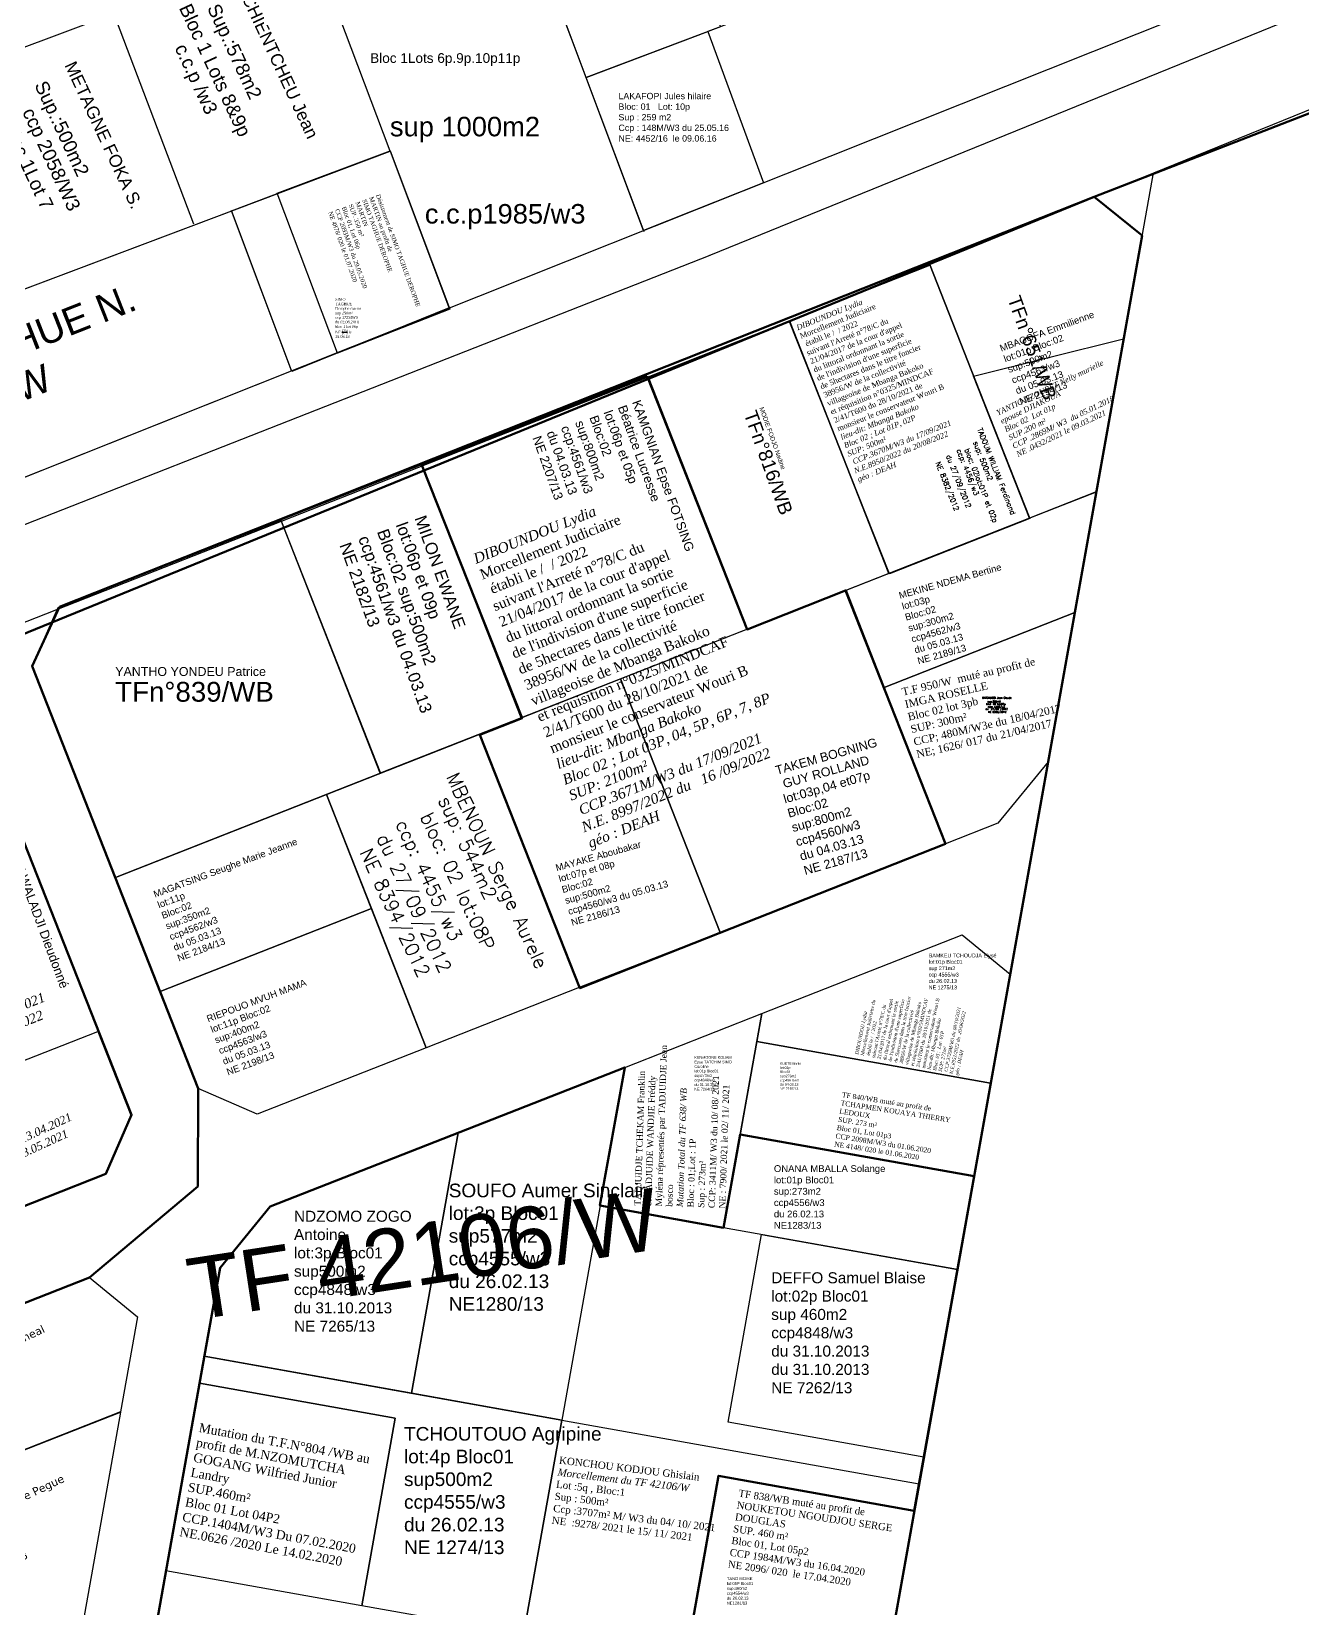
# Model space of a CAD drawing. Header units: millimetres. Extents: x 587399 to 927168, y 438565 to 1444955.
# Drawn here: x 923208.7 to 923348.7, y 1443378.3 to 1443552.1 of the extents above; entities that cross this region are included whole.
import ezdxf
from ezdxf.enums import TextEntityAlignment as Align

# ---------------------------------------------------------------- set-up
doc = ezdxf.new("R2010")
doc.units = ezdxf.units.MM
doc.header["$LTSCALE"] = 2
for name, color, linetype in [('chef027001120', 7, 'Continuous'), ('CONTOUR', 130, 'Continuous'), ('end maj 26 02 2021', 7, 'Continuous'), ('MAJ AVRIL 2021', 7, 'Continuous'), ('MAJ NOV 2021', 7, 'Continuous')]:
    doc.layers.add(name, color=color, linetype=linetype)
doc.styles.add('RomanS', font='romans.shx')
doc.styles.get("Standard").update_dxf_attribs({"font": 'arial.ttf'})
doc.styles.add('Times 1.0', font='times.ttf', dxfattribs={"width": 0.99, "height": 1})
doc.styles.add('Verdana 2.0', font='verdana.ttf', dxfattribs={"width": 0.99, "height": 2})

msp = doc.modelspace()

# ---------------------------------------------------------------- linework, layer by layer
at = {"color": 150, "linetype": 'ByBlock', "lineweight": -3, "ltscale": 0.0014, "flags": 128}
msp.add_lwpolyline([(923329.01, 1443518.21), (923325.99, 1443501.34), (923318.63, 1443498.45), (923312.48, 1443514.1)], close=True, dxfattribs=at)
at = {"color": 3, "lineweight": 50, "flags": 128}
msp.add_lwpolyline([(923229.462, 1443415.862), (923234.995, 1443422.613), (923274.04, 1443437.954), (923271.319, 1443422.72), (923284.922, 1443420.291), (923286.755, 1443430.556), (923312.528, 1443425.954), (923305.953, 1443389.109), (923284.391, 1443392.959), (923280.695, 1443372.287), (923302.256, 1443368.437), (923298.039, 1443344.81), (923258.662, 1443351.842), (923254.443, 1443328.215), (923272.259, 1443325.034), (923275.948, 1443345.707), (923297.509, 1443341.857), (923285.378, 1443273.932), (923263.818, 1443277.782), (923268.037, 1443301.408), (923210.846, 1443311.621)], close=True, dxfattribs=at)
at = {"layer": 'CONTOUR', "flags": 128}
msp.add_lwpolyline([(923307.663, 1443526.33), (923318.685, 1443498.428), (923303.199, 1443492.311), (923292.177, 1443520.213)], close=True, dxfattribs=at)
at = {"layer": 'CONTOUR', "lineweight": 50, "flags": 128}
for points in [[(923276.509, 1443514.109), (923287.531, 1443486.207), (923298.381, 1443490.493), (923309.403, 1443462.591), (923269.101, 1443446.671), (923258.079, 1443474.573), (923262.729, 1443476.41), (923251.707, 1443504.312)], [(923194.851, 1443482.039), (923201.338, 1443479.226), (923219.708, 1443432.723), (923216.895, 1443426.236), (923177.832, 1443410.805), (923166.81, 1443438.707), (923185.411, 1443446.055), (923174.389, 1443473.956)]]:
    msp.add_lwpolyline(points, close=True, dxfattribs=at)
at = {"layer": 'end maj 26 02 2021', "color": 5, "linetype": 'ByBlock'}
for p, q in [((923147.56, 1443527.7), (923325.37, 1443594.46)), ((923340.07, 1443555.64), (923163.54, 1443485.27))]:
    msp.add_line(p, q, dxfattribs=at)
at = {"layer": 'end maj 26 02 2021', "color": 3, "linetype": 'ByBlock'}
for p, q in [((923287.133, 1443518.131), (923449.074, 1443583.984)), ((923283.366, 1443527.394), (923346.392, 1443553.024)), ((923114.757, 1443461.146), (923283.476, 1443527.438)), ((923118.605, 1443451.914), (923287.133, 1443518.131))]:
    msp.add_line(p, q, dxfattribs=at)
at = {"layer": 'end maj 26 02 2021', "linetype": 'ByBlock'}
for p, q in [((923260.958, 1443570.405), (923276.164, 1443530.026)), ((923248.193, 1443538.885), (923239.383, 1443562.281)), ((923226.56, 1443530.84), (923217.77, 1443554.06)), ((923283.21, 1443552.07), (923289.347, 1443535.42)), ((923151.69, 1443502.546), (923248.193, 1443538.885)), ((923248.193, 1443538.885), (923254.749, 1443521.475))]:
    msp.add_line(p, q, dxfattribs=at)
at = {"layer": 'end maj 26 02 2021', "linetype": 'ByBlock', "lineweight": 50}
for p, q in [((923211.765, 1443488.695), (923325.784, 1443533.848)), ((923325.784, 1443533.848), (923331.038, 1443529.594)), ((923331.038, 1443529.594), (923279.003, 1443238.215)), ((923208.78, 1443482.162), (923211.765, 1443488.695)), ((923227.069, 1443435.615), (923208.78, 1443482.162)), ((923227.003, 1443424.845), (923227.069, 1443435.615)), ((923215.066, 1443414.791), (923227.003, 1443424.845)), ((923111.988, 1443374.282), (923215.066, 1443414.791))]:
    msp.add_line(p, q, dxfattribs=at)
at = {"layer": 'end maj 26 02 2021', "color": 2, "linetype": 'ByBlock', "lineweight": 50, "ltscale": 0.0014, "flags": 128}
msp.add_lwpolyline([(923614.333, 1443642.287), (923626.35, 1443637.457), (923644.252, 1443611.185), (923935.141, 1442863.592), (923972.548, 1442778.381), (924016.972, 1442698.596), (924028.818, 1442680.362), (924035.937, 1442657.451), (924041.887, 1442629.718), (924034.273, 1442318.726), (923662.275, 1442331.869), (923559.098, 1442327.021), (923447.66, 1442296.73), (923146.118, 1442188.529), (923038.064, 1442136.459), (922975.999, 1442199.414), (922520.172, 1443111.88), (922562.844, 1443135.084), (922819.905, 1443291.35), (923038.98, 1443416.78), (923325.784, 1443533.848), (923601.592, 1443641.276)], close=True, dxfattribs=at)
at = {"layer": 'end maj 26 02 2021', "color": 3, "linetype": 'ByBlock', "lineweight": -3, "ltscale": 0.0014, "flags": 128}
for points in [[(923292.616, 1443582.326), (923301.426, 1443558.93), (923283.21, 1443552.07), (923289.347, 1443535.42), (923276.118, 1443530.147), (923261.04, 1443570.307)], [(923275.793, 1443575.922), (923284.581, 1443552.586), (923269.785, 1443547.015), (923261.04, 1443570.307)], [(923236.16, 1443498.255), (923247.122, 1443470.355), (923217.926, 1443458.884), (923208.78, 1443482.162), (923211.609, 1443488.634)], [(923288.588, 1443440.821), (923314.362, 1443436.218), (923312.53, 1443425.953), (923286.755, 1443430.556)], [(923227.196, 1443403.173), (923248.759, 1443399.322), (923245.067, 1443378.649), (923223.504, 1443382.5)], [(923284.386, 1443392.96), (923305.95, 1443389.109), (923302.256, 1443368.436), (923280.695, 1443372.287)]]:
    msp.add_lwpolyline(points, close=True, dxfattribs=at)
at = {"layer": 'end maj 26 02 2021', "color": 150, "linetype": 'ByBlock', "lineweight": -3, "ltscale": 0.0014, "flags": 128}
for points in [[(923283.208, 1443552.069), (923289.347, 1443535.42), (923276.118, 1443530.147), (923269.786, 1443547.014)], [(923248.21, 1443538.94), (923254.713, 1443521.614), (923237.38, 1443514.63), (923230.726, 1443532.308)], [(923248.21, 1443538.94), (923254.76, 1443521.49), (923242.4, 1443516.62), (923235.76, 1443534.25)]]:
    msp.add_lwpolyline(points, close=True, dxfattribs=at)
at = {"layer": 'end maj 26 02 2021', "color": 3, "linetype": 'ByBlock', "lineweight": -3, "ltscale": 0.0014, "flags": 128}
msp.add_lwpolyline([(923151.691, 1443502.546), (923248.193, 1443538.886), (923254.699, 1443521.609), (923163.54, 1443485.27), (923157.13, 1443488.11), (923151.694, 1443502.547)], dxfattribs=at)
at = {"layer": 'end maj 26 02 2021', "linetype": 'ByBlock', "lineweight": -3, "ltscale": 0.0014, "flags": 128}
msp.add_lwpolyline([(923332.27, 1443536.49), (923279, 1443238.22)], dxfattribs=at)
at = {"layer": 'end maj 26 02 2021', "color": 3, "linetype": 'ByBlock', "flags": 128}
msp.add_lwpolyline([(923325.784, 1443533.848), (923331.038, 1443529.594), (923325.993, 1443501.344), (923318.627, 1443498.45), (923307.621, 1443526.462)], close=True, dxfattribs=at)
at = {"layer": 'end maj 26 02 2021', "color": 150, "linetype": 'ByBlock', "lineweight": -3, "ltscale": 0.0014, "flags": 128}
msp.add_lwpolyline([(923237.38, 1443514.63), (923230.71, 1443532.35)], dxfattribs=at)
at = {"layer": 'end maj 26 02 2021', "linetype": 'ByBlock', "flags": 128}
for points in [[(923307.621, 1443526.462), (923318.627, 1443498.45), (923303.131, 1443492.362), (923292.197, 1443520.19)], [(923276.647, 1443514.036), (923287.566, 1443486.246), (923262.647, 1443476.455), (923251.708, 1443504.296)], [(923325.993, 1443501.344), (923323.619, 1443488.051), (923302.639, 1443479.808), (923298.432, 1443490.515)], [(923236.16, 1443498.255), (923247.122, 1443470.355), (923217.926, 1443458.883), (923208.78, 1443482.162), (923211.609, 1443488.634)], [(923298.432, 1443490.515), (923309.403, 1443462.593), (923284.555, 1443452.83), (923273.584, 1443480.752)], [(923323.619, 1443488.051), (923320.682, 1443471.602), (923315.149, 1443464.851), (923309.403, 1443462.593), (923302.639, 1443479.808)], [(923273.584, 1443480.752), (923284.555, 1443452.83), (923269.043, 1443446.735), (923258.072, 1443474.657)], [(923258.072, 1443474.657), (923269.043, 1443446.735), (923252.166, 1443440.104), (923241.195, 1443468.026)], [(923241.195, 1443468.026), (923246.132, 1443455.461), (923222.863, 1443446.318), (923217.926, 1443458.883)], [(923246.132, 1443455.461), (923252.166, 1443440.104), (923233.551, 1443432.79), (923227.069, 1443435.615), (923222.863, 1443446.318)], [(923311.224, 1443452.565), (923316.508, 1443448.233), (923314.363, 1443436.218), (923288.588, 1443440.821), (923289.136, 1443443.886)], [(923311.224, 1443452.565), (923316.508, 1443448.233), (923314.363, 1443436.218), (923288.588, 1443440.821), (923289.136, 1443443.886)], [(923288.588, 1443440.821), (923314.363, 1443436.218), (923312.53, 1443425.953), (923286.755, 1443430.556)], [(923274.04, 1443437.954), (923267.1, 1443399.094), (923250.555, 1443402.049), (923255.678, 1443430.74)], [(923286.755, 1443430.556), (923312.53, 1443425.953), (923310.696, 1443415.688), (923284.922, 1443420.291)], [(923227.723, 1443406.126), (923267.1, 1443399.094), (923262.881, 1443375.468), (923245.067, 1443378.649), (923248.759, 1443399.322), (923227.196, 1443403.173)], [(923227.723, 1443406.126), (923267.1, 1443399.094), (923262.881, 1443375.468), (923245.067, 1443378.649), (923248.759, 1443399.322), (923227.196, 1443403.173)], [(923227.196, 1443403.173), (923248.759, 1443399.322), (923245.067, 1443378.649), (923223.504, 1443382.5)], [(923284.386, 1443392.96), (923305.95, 1443389.109), (923302.258, 1443368.436), (923280.695, 1443372.287)]]:
    msp.add_lwpolyline(points, close=True, dxfattribs=at)
at = {"layer": 'end maj 26 02 2021', "color": 3, "linetype": 'ByBlock', "elevation": 1443492.362, "flags": 128}
msp.add_lwpolyline([(923292.197, 1443520.19), (923303.131, 1443492.362), (923287.566, 1443486.246), (923276.647, 1443514.036)], close=True, dxfattribs=at)
at = {"layer": 'end maj 26 02 2021', "linetype": 'ByBlock', "lineweight": -3, "ltscale": 0.0014, "flags": 128}
for points in [[(923251.68, 1443504.38), (923262.65, 1443476.46), (923247.12, 1443470.36), (923236.15, 1443498.28)], [(923289.136, 1443443.886), (923284.922, 1443420.291), (923271.319, 1443422.72), (923274.04, 1443437.954)], [(923255.678, 1443430.74), (923250.555, 1443402.049), (923227.723, 1443406.126), (923229.462, 1443415.862), (923234.995, 1443422.613)], [(923289.133, 1443419.539), (923310.696, 1443415.688), (923307.005, 1443395.015), (923285.442, 1443398.866)], [(923218.496, 1443399.96), (923214.379, 1443376.908), (923201.463, 1443371.833), (923194.155, 1443390.431)]]:
    msp.add_lwpolyline(points, close=True, dxfattribs=at)
at = {"layer": 'end maj 26 02 2021', "linetype": 'ByBlock', "flags": 128}
msp.add_lwpolyline([(923236.16, 1443498.255), (923247.122, 1443470.355), (923217.926, 1443458.883), (923208.78, 1443482.162), (923211.609, 1443488.634)], dxfattribs=at)
at = {"layer": 'end maj 26 02 2021', "color": 3, "flags": 128}
msp.add_lwpolyline([(923323.62, 1443488.05), (923320.68, 1443471.61), (923315.15, 1443464.85), (923309.4, 1443462.59), (923302.64, 1443479.81)], close=True, dxfattribs=at)
at = {"layer": 'end maj 26 02 2021', "linetype": 'ByBlock', "ltscale": 0.0014, "flags": 128}
for points in [[(923194.856, 1443482.051), (923201.338, 1443479.226), (923219.623, 1443432.69), (923216.798, 1443426.207), (923196.333, 1443418.167), (923174.392, 1443474.011)], [(923215.086, 1443414.791), (923220.371, 1443410.46), (923218.502, 1443399.998), (923194.155, 1443390.431), (923188.663, 1443404.409)]]:
    msp.add_lwpolyline(points, close=True, dxfattribs=at)
at = {"layer": 'MAJ AVRIL 2021', "color": 5, "flags": 128}
msp.add_lwpolyline([(923215.998, 1443441.916), (923219.623, 1443432.69), (923216.798, 1443426.207), (923196.333, 1443418.167), (923190.879, 1443432.048)], close=True, dxfattribs=at)
at = {"layer": 'MAJ NOV 2021', "flags": 128}
for points in [[(923289.136, 1443443.886), (923284.922, 1443420.291), (923271.319, 1443422.72), (923274.04, 1443437.954)], [(923267.109, 1443399.094), (923306.475, 1443392.064), (923305.951, 1443389.116), (923284.387, 1443392.96), (923280.694, 1443372.291), (923262.881, 1443375.471)], [(923267.114, 1443399.094), (923306.48, 1443392.064), (923305.955, 1443389.117), (923284.392, 1443392.961), (923280.699, 1443372.292), (923262.886, 1443375.472)]]:
    msp.add_lwpolyline(points, close=True, dxfattribs=at)

# ---------------------------------------------------------------- texts
at = {"color": 250, "attachment_point": 1}
for s, insert, char_height, width, rotation in [("\\A1;{\\fTimes New Roman|b0|i1|c0|p18;\\C7;DIBOUNDOU Lydia\\P\\A0;\\fTimes New Roman|b0|i0|c0|p18;\\C1;Morcellement Judiciaire \\P établi le /  / 2022\\Psuivant l'Arreté n°78/C du \\P21/04/2017 de la cour d'appel\\Pdu littoral ordonnant la sortie \\Pde l'indivision d'une superficie\\Pde 5hectares dans le titre foncier\\P38956/W de la collectivité\\Pvillageoise de Mbanga Bakoko\\Pet réquisition n°0325/MINDCAF\\P2/41/T600 du 28/10/2021 de \\Pmonsieur le conservateur Wouri B\\P\\A1;\\fTimes New Roman|b0|i1|c0|p18;\\C7;lieu-dit: Mbanga Bakoko\\P\\C256;Bloc 02 ; Lot 01P, 02P\\PSUP: 500m²\\P CCP.3670M/W3 du 17/09/2021\\PN.E.8950/2022 du 20/08/2022\\P\\C1;géo : DEAH}", (923292.884, 1443519.704), 0.6, 12.34857, 21.90643), ("\\A1;{\\fTimes New Roman|b0|i1|c0|p18;\\C7;DIBOUNDOU Lydia\\P\\A0;\\fTimes New Roman|b0|i0|c0|p18;\\C1;Morcellement Judiciaire  \\P établi le /  / 2022\\Psuivant l'Arreté n°78/C du \\P21/04/2017 de la cour d'appel\\Pdu littoral ordonnant la sortie \\Pde l'indivision d'une superficie\\Pde 5hectares dans le titre foncier\\P38956/W de la collectivité\\Pvillageoise de Mbanga Bakoko\\Pet réquisition n°0325/MINDCAF\\P2/41/T600 du 28/10/2021 de \\Pmonsieur le conservateur Wouri B\\P\\A1;\\fTimes New Roman|b0|i1|c0|p18;\\C7;lieu-dit: Mbanga Bakoko\\P\\C256;Bloc 02 ; Lot 03P, 04, 5P, 6P, 7, 8P\\PSUP: 2100m²\\P CCP.3671M/W3 du 17/09/2021\\PN.E. 8997/2022 du   16 /09/2022\\P\\C1;géo : DEAH}", (923257.243, 1443494.463), 1.125, 28.12112, 21.90643), ("\\A1;{\\fTimes New Roman|b0|i1|c0|p18;\\C7;DIBOUNDOU Lydia\\P\\A0;\\fTimes New Roman|b0|i0|c0|p18;\\C1;Morcellement Judiciaire \\P établi le /  / 2022\\Psuivant l'Arreté n°78/C du \\P21/04/2017 de la cour d'appel\\Pdu littoral ordonnant la sortie \\Pde l'indivision d'une superficie\\Pde 5hectares dans le titre foncier\\P38956/W de la collectivité\\Pvillageoise de Mbanga Bakoko\\Pet réquisition n°0325/MINDCAF\\P2/41/T600 du 28/10/2021 de \\Pmonsieur le conservateur WB\\A1;\\fTimes New Roman|b0|i1|c0|p18;\\P\\C7;lieu-dit: Mbanga Bakoko\\P\\C256;Bloc 03 Lot 01, 02, 3P\\PSUP: 2195m²\\P CCP.3672M/W3 du 17/09/2021\\PN.E. 8992/2022 du 16/09/2022\\P\\C1;géo : DEAH}", (923180.416, 1443464.567), 1.05, 28.12112, 21.90643), ("\\A1;{\\fTimes New Roman|b0|i1|c0|p18;\\C7;DIBOUNDOU Lydia\\P\\A0;\\fTimes New Roman|b0|i0|c0|p18;\\C1;Morcellement Judiciaire du \\P établi le /  / 2022\\Psuivant l'Arreté n°78/C du \\P21/04/2017 de la cour d'appel\\Pdu littoral ordonnant la sortie \\Pde l'indivision d'une superficie\\Pde 5hectares dans le titre foncier\\P38956/W de la collectivité\\Pvillageoise de Mbanga Bakoko\\Pet réquisition n°0325/MINDCAF\\P2/41/T600 du 28/10/2021 de \\Pmonsieur le conservateur Wouri B\\P\\A1;\\fTimes New Roman|b0|i1|c0|p18;\\C7;lieu-dit: Mbanga Bakoko\\P\\C256;Bloc: 01;  Lot: 01P\\PSUP: 271m²\\P CCP.3729M/W3 du 08/10/2021\\PN.E.8951/2022 du  20/08/2022\\P\\C1;géo : DEAH}", (923299.41, 1443439.418), 0.375, 16.47721, 78.24134), ("\\A1;{\\fTimes New Roman|b0|i1|c0|p18;\\C7;DIBOUNDOU Lydia\\P\\A0;\\fTimes New Roman|b0|i0|c0|p18;\\C1;Morcellement Judiciaire  \\P établi le /  / 2022\\Psuivant l'Arreté n°78/C du \\P21/04/2017 de la cour d'appel\\Pdu littoral ordonnant la sortie \\Pde l'indivision d'une superficie\\Pde 5hectares dans le titre foncier\\P38956/W de la collectivité\\Pvillageoise de Mbanga Bakoko\\Pet réquisition n°0325/MINDCAF\\P2/41/T600 du 28/10/2021 de \\Pmonsieur le conservateur Wouri B\\A1;\\fTimes New Roman|b0|i1|c0|p18;\\P\\C7;lieu-dit: Mbanga Bakoko\\P\\C256;Bloc: 01; Lot: 17P, 18, 20P, 21, 23,\\P 25 et 26 \\PSUP: 5168m²\\P CCP.3729M/W3 du 08/10/2021\\PN.E. 5947/2022 du 20/08/2022\\P\\C1;géo : DEAH}", (923147.05, 1443374.345), 2, 53.17525, 29.58016)]:
    msp.add_mtext(s, dxfattribs=dict(at, insert=insert, char_height=char_height, width=width, rotation=rotation))
at = {"layer": 'chef027001120', "linetype": 'ByBlock', "insert": (923195.269, 1443429.825), "char_height": 0.9, "width": 113.03167, "attachment_point": 1, "rotation": 24.75921, "style": 'RomanS'}
msp.add_mtext('{\\fTimes New Roman|b0|i1|c0|p18;\\C7;BOUBAKARY\\PBloc:03,Lot:02p\\PSup:390m²\\PCCP:3271M/W3 du 13.04.2021\\PNE:3133/2021 du 28.05.2021}', dxfattribs=at)
at = {"layer": 'end maj 26 02 2021', "linetype": 'ByBlock'}
for s, height, p in [('TCHIENTCHEU Jean', 1.37607, (923231.324, 1443556.862)), ('Bloc 1 Lots 8&9p', 1.5, (923224.906, 1443554.677)), ('Sup.:578m2', 1.5, (923228.005, 1443554.678)), ('c.c.p /w3', 1.5, (923224.425, 1443550.275)), ('METAGNE FOKA S.', 1.37607, (923212.302, 1443548.37)), ('Sup.:500m2', 1.5, (923208.983, 1443546.185)), ('Bloc 1Lot 7', 1.5, (923205.403, 1443541.783)), ('ccp 2058/W3', 1.5, (923207.639, 1443543.219))]:
    msp.add_text(s, height=height, rotation=294.95662, dxfattribs=at).set_placement(p)
at = {"layer": 'end maj 26 02 2021', "color": 7, "linetype": 'ByBlock'}
for s, height, p in [('Bloc 1Lots 6p.9p.10p11p', 1.07074, (923246, 1443548.614)), ('sup 1000m2', 2.1508, (923248.176, 1443540.525)), ('c.c.p1985/w3', 2.15085, (923252.024, 1443530.913))]:
    msp.add_text(s, height=height, dxfattribs=at).set_placement(p)
msp.add_text('YOUGO TAGHUE N.', height=3.0557, rotation=21.52666, dxfattribs=at).set_placement((923182.991, 1443506.706))
at = {"layer": 'end maj 26 02 2021', "color": 1, "linetype": 'ByBlock'}
for s, height, rotation, p in [('TF n° 36333/W', 3.0557, 21.52666, (923184.437, 1443502.13)), ('TF 42106/W', 6.8015, 8.6949, (923226.49, 1443410.083))]:
    msp.add_text(s, height=height, rotation=rotation, dxfattribs=at).set_placement(p)
at = {"layer": 'end maj 26 02 2021', "linetype": 'ByBlock', "style": 'RomanS'}
for s, height, rotation, p in [('TADOUM WILLIAM Ferdinand', 0.5625, 291.42848, (923315.27, 1443503.721)), ('ccp: 4456/w3', 0.5625, 291.42848, (923312.113, 1443503.628)), ('bloc: 02lot:01P et 02p', 0.5625, 291.42848, (923313.578, 1443502.172)), ('sup: 500m2', 0.5625, 291.42848, (923313.793, 1443504.869)), ('NE 8382/2012', 0.5625, 291.42848, (923309.86, 1443502.088)), ('du 27/09/2012', 0.5625, 291.42848, (923311.104, 1443502.613)), ('GATCHUISSI Jean Claude', 0.19544, 359.98926, (923315.052, 1443478.763)), ('bloc: 02 lot:03p', 0.19544, 359.98926, (923314.941, 1443478.076)), ('sup:300m2', 0.1954, 359.98926, (923314.752, 1443478.353)), ('ccp: 4456/w3', 0.19544, 359.98926, (923314.994, 1443477.769)), ('du  27/09 /2012', 0.19544, 359.98926, (923315.025, 1443477.528)), ('NE 8388/2012', 0.19544, 359.98926, (923315.087, 1443477.202)), ('MBENOUN Serge Aurele', 1.5, 295.05207, (923260.677, 1443459.95)), ('sup: 544m2', 1.5, 295.05207, (923257.424, 1443462.459)), ('bloc: 02 lot:08P', 1.5, 295.05207, (923256.301, 1443458.759)), ('ccp: 4455/w3', 1.5, 295.05207, (923253.161, 1443458.873)), ('NE 8394/2012', 1.5, 295.05207, (923249.413, 1443455.312)), ('du 27/09/2012', 1.5, 295.05207, (923251.536, 1443456.348))]:
    msp.add_text(s, height=height, rotation=rotation, dxfattribs=at).set_placement(p, align=Align.TOP_CENTER)
at = {"layer": 'end maj 26 02 2021', "linetype": 'ByBlock', "ltscale": 0.0014, "insert": (923273.354, 1443545.315), "char_height": 0.7, "width": 14.4993, "attachment_point": 1}
msp.add_mtext('{\\fArial|b0|i0|c0|p34;LAKAFOPI Jules hilaire\\PBloc: 01   Lot: 10p\\PSup : 259 m2\\PCcp : 148M/W3 du 25.05.16\\PNE: 4452/16  le 09.06.16}', dxfattribs=at)
at = {"layer": 'end maj 26 02 2021', "color": 150, "linetype": 'ByBlock', "lineweight": -3, "ltscale": 0.0014, "attachment_point": 1, "style": 'Times 1.0'}
for s, insert, char_height, width, rotation in [('{\\C1;Désistement de SIMO TAGHUE DEROPHE\\PMARTIN au profit de\\C256;\\PSIMO TAGHUE DEROPHE\\PMARTIN\\PSUP. 350 m²\\PBloc 01, Lot 06p\\PCCP 2093M/W3 du 29.05.2020\\PNE 4878/ 020 le 01.07.2020}', (923247.082, 1443534.209), 0.48, 15.14521, 289.83443), ('{\\fTimes New Roman|b0|i1|c0|p18;\\C7;YANTIO NZOUBET Nelly murielle\\Pepouse DJIAKOUA\\PBloc 02  Lot 01p\\P\\fTimes New Roman|b0|i1|c186|p18;SUP\\fTimes New Roman|b0|i1|c0|p18;.200\\fTimes New Roman|b0|i1|c186|p18; m²\\PCCP \\fTimes New Roman|b0|i1|c0|p18;.2869\\fTimes New Roman|b0|i1|c186|p18;M/ W\\fTimes New Roman|b0|i1|c0|p18;3 \\fTimes New Roman|b0|i1|c186|p18; du \\fTimes New Roman|b0|i1|c0|p18;05.01.2018\\P\\fTimes New Roman|b0|i1|c186|p18;NE \\fTimes New Roman|b0|i1|c0|p18;.0432/2021 le 09.03.2021}', (923314.911, 1443510.305), 0.608439, 50.32457, 25.61877), ('{\\C1;TF 840/WB muté au profit de\\C256;\\PTCHAPMEN KOUAYA THIERRY\\PLEDOUX\\PSUP. 273 m²\\PBloc 01, Lot 01p3\\PCCP 2098M/W3 du 01.06.2020\\PNE 4148/ 020 le 01.06.2020}', (923298.036, 1443435.236), 0.55183, 14.29932, 351.06164), ('{\\C1;Mutation du T.F.N°804 /WB au} {\\C7;profit de M.NZOMUTCHA GOGANG Wilfried Junior Landry\\PSUP.460m²\\PBloc 01 Lot 04P2\\PCCP.1404M/W3 Du 07.02.2020\\PNE.0626 /2020 Le 14.02.2020}', (923227.249, 1443398.783), 1, 20.59346, 349.49911), ('{\\C1;TF 838/WB muté au profit de\\C256;\\PNOUKETOU NGOUDJOU SERGE\\PDOUGLAS\\PSUP. 460 m²\\PBloc 01, Lot 05p2\\PCCP 1984M/W3 du 16.04.2020\\PNE 2096/ 020  le 17.04.2020}', (923286.659, 1443391.451), 0.78929, 23.84867, 351.51196)]:
    msp.add_mtext(s, dxfattribs=dict(at, insert=insert, char_height=char_height, width=width, rotation=rotation))
at = {"layer": 'end maj 26 02 2021', "linetype": 'ByBlock', "attachment_point": 1}
for s, insert, char_height, width, rotation in [('\\P{\\H3x;\\C1;TFn°651/WB}', (923318.395, 1443523.422), 0.5, 25.78, 289.77066), ('MBAGOFA Emmilienne\\Plot:01p Bloc:02\\Psup:500m2\\Pccp4563/w3\\Pdu 05.03.13\\PNE 2194/13', (923315.274, 1443517.5), 0.75, 25.78, 20.24874), ('KAMGNIAN Epse FOTSING \\PBéatrice Lucresse\\Plot:06p et 05p \\PBloc:02\\Psup:800m2\\Pccp:4561/w3\\Pdu 04.03.13\\PNE 2207/13', (923275.782, 1443511.589), 1, 25.78, 289.77066), ('MODIE FODJO Nadine\\P{\\H3x;\\C1;TFn°816/WB}', (923289.334, 1443510.763), 0.5, 25.78, 289.77066), ('MILON EWANE\\Plot:06p et 09p \\PBloc:02 sup:500m2\\Pccp:4561/w3 du 04.03.13\\PNE 2182/13', (923252.118, 1443498.913), 1.32, 25.78, 289.77066), ('MEKINE NDEMA Bertine\\Plot:03p\\PBloc:02\\Psup:300m2\\Pccp4562/w3\\Pdu 05.03.13\\PNE 2189/13', (923304.164, 1443490.287), 0.75, 25.78, 15.81948), ('TAKEM BOGNING\\P GUY ROLLAND\\Plot:03p,04 et07p \\PBloc:02\\Psup:800m2\\Pccp4560/w3\\Pdu 04.03.13\\PNE 2187/13', (923290.536, 1443471.121), 0.98235, 33.765, 15.81948), ('MAGATSING Seughe Marie Jeanne\\Plot:11p \\PBloc:02\\Psup:350m2\\Pccp4562/w3\\Pdu 05.03.13\\PNE 2184/13', (923222.036, 1443457.342), 0.75, 25.78, 20.50929), ('MAYAKE Aboubakar\\Plot:07p et 08p\\PBloc:02\\Psup:500m2\\Pccp4560/w3 du 05.03.13\\PNE 2186/13', (923266.35, 1443460.279), 0.75, 25.78, 15.81948), ('RIEPOUO MVUH MAMA\\Plot:11p Bloc:02\\Psup:400m2\\Pccp4563/w3\\Pdu 05.03.13\\PNE 2198/13', (923227.893, 1443443.618), 0.75, 25.78, 20.50929)]:
    msp.add_mtext(s, dxfattribs=dict(at, insert=insert, char_height=char_height, width=width, rotation=rotation))
at = {"layer": 'end maj 26 02 2021', "color": 150, "linetype": 'ByBlock', "lineweight": -3, "ltscale": 0.0014, "insert": (923242.149, 1443522.718), "char_height": 0.3, "width": 2.93909, "attachment_point": 1, "style": 'Times 1.0'}
msp.add_mtext('\\A1;SIMO TAGHUE Derophe martin\\Psup 250m²\\Pccp 172MW3 du 02.08.2018\\Pbloc 1 lot 06p\\PNE {\\H0.7x;\\S2784/2018;} le 28.08.18', dxfattribs=at)
at = {"layer": 'end maj 26 02 2021', "insert": (923304.505, 1443479.721), "char_height": 0.84672, "width": 25.61371, "attachment_point": 1, "rotation": 13.05444}
msp.add_mtext('{\\fTimes New Roman|b0|i0|c0|p18;\\C1;T.F 950/W  muté au profit de \\P\\C256;IMGA ROSELLE\\PBloc 02 lot 3pb\\PSUP: 300m²\\PCCP; 480M/W3e du 18/04/2017\\PNE; 1626/ 017 du 21/04/2017}', dxfattribs=at)
at = {"layer": 'end maj 26 02 2021', "linetype": 'ByBlock', "attachment_point": 1}
for s, insert, char_height, width in [('{\\fArial|b0|i0|c0|p34;YANTHO YONDEU Patrice\\P\\H2.222x;\\C1;TFn°839/WB}', (923217.911, 1443482.057), 0.98161, 32.59221), ('BAMKEU TCHOUDJA Elysé\\Plot:01p Bloc01\\Psup 271m2\\Pccp 4555/w3\\Pdu 26.02.13\\PNE 1275/13', (923307.54, 1443450.493), 0.42188, 7.58812), ('KENMOGNE KOUAM\\PEpse TATCHIM SIMO\\PCaroline\\Plot:01p Bloc01\\Psup273m2\\Pccp4848/w3\\Pdu 31.10.2013\\PNE 7264/13', (923281.721, 1443439.202), 0.3, 13.49), ('KUETEMartin\\Plot:01p \\PBloc01\\Psup273m2\\Pccp4561/w3\\Pdu 04.03.13\\PNE 2197/13', (923291.144, 1443438.516), 0.27601, 4.96442), ('ONANA MBALLA Solange\\Plot:01p Bloc01\\Psup:273m2\\Pccp4556/w3\\Pdu 26.02.13\\PNE1283/13', (923290.478, 1443427.177), 0.75, 13.49), ('SOUFO Aumer Sinclair\\Plot:3p Bloc01\\Psup577m2\\Pccp4555/w3\\Pdu 26.02.13\\PNE1280/13', (923254.657, 1443425.143), 1.5, 21.52), ('NDZOMO ZOGO\\PAntoine\\Plot:3p Bloc01\\Psup500m2\\Pccp4848/w3\\Pdu 31.10.2013\\PNE 7265/13', (923237.608, 1443422.159), 1.21096, 17.3732), ('DEFFO Samuel Blaise\\Plot:02p Bloc01\\Psup 460m2\\Pccp4848/w3\\Pdu 31.10.2013\\Pdu 31.10.2013\\PNE 7262/13', (923290.189, 1443415.38), 1.21096, 17.3732), ('TCHOUTOUO Agripine\\Plot:4p Bloc01\\Psup500m2\\Pccp4555/w3\\Pdu 26.02.13\\PNE 1274/13', (923249.729, 1443398.333), 1.5, 21.52), ('TANO MOISE\\Plot:05P Bloc01\\Psup:460m2\\Pccp4554/w3\\Pdu 26.02.13\\PNE1281/13', (923285.3, 1443381.789), 0.3225, 5.80076)]:
    msp.add_mtext(s, dxfattribs=dict(at, insert=insert, char_height=char_height, width=width))
at = {"layer": 'end maj 26 02 2021', "linetype": 'ByBlock', "ltscale": 0.0014, "insert": (923205.354, 1443466.971), "char_height": 1, "width": 64.55, "attachment_point": 1, "rotation": 290.4378}
msp.add_mtext('{\\C7;MOUMEGNI WALADJI Dieudonné\\PBloc 3 Lots 1 et 2\\PSup 1594 m2\\Pccp 3198/w3}', dxfattribs=at)
at = {"layer": 'end maj 26 02 2021', "linetype": 'ByBlock', "char_height": 0.88165, "width": 31.62, "attachment_point": 1, "rotation": 25.40448, "style": 'Verdana 2.0'}
for s, insert in [('{\\fVerdana|b0|i0|c0|p0;MEGNOUGUEM\\P Epse Z\\fUniversalMath1 BT|b0|i0|c2|p18;I\\fVerdana|b0|i0|c0|p0;ANDA Edwige Micheal\\Plot:24p Bloc:01\\Psup:441m2\\Pccp4556/w3\\Pdu 25.02.13\\PNE 1277/13}', (923193.057, 1443403.258)), ('{\\fVerdana|b0|i0|c0|p0;KOUANDJO Beatrice Pegue\\Plot:24p Bloc:01\\Psup:400m2\\Pccp 4847/w3\\Pdu 31.10.2013\\PNE 7263/13}', (923197.57, 1443386.269))]:
    msp.add_mtext(s, dxfattribs=dict(at, insert=insert))
at = {"layer": 'MAJ NOV 2021', "attachment_point": 1}
for s, insert, char_height, width, rotation in [('\\pt1.4;{\\fTimes New Roman|b0|i0|c0|p18;TADJUIDJE TCHEKAM Franklin \\Pet TADJUIDE WANDJIE Fréddy\\PMyléna répresentés par TADJUIDJE Jean bosco\\P\\ptz;\\fTimes New Roman|b0|i1|c0|p18;\\C1;Mutation Total du TF 638/ WB\\fTimes New Roman|b0|i0|c0|p18;\\C256; \\PBloc : 01;Lot : 1P\\PSup : 273m²\\PCCP: 3411M/ W3 du 10/ 08/ 2021\\PNE : 7900/ 2021 le 02/ 11/ 2021}', (923275.101, 1443422.725), 0.7, 19.19962, 88.11123), ('{\\fTimes New Roman|b0|i0|c0|p18;KONCHOU KODJOU Ghislain\\P\\fTimes New Roman|b0|i1|c0|p18;\\C1;Morcellement du TF 42106/W\\P\\fTimes New Roman|b0|i0|c0|p18;\\C256;Lot :5q , Bloc:1\\PSup : 500m²\\PCcp :3707m² M/ W3 du 04/ 10/ 2021\\PNE  :9278/ 2021 le 15/ 11/ 2021}', (923266.87, 1443395.094), 0.8, 17.65108, 353.05868)]:
    msp.add_mtext(s, dxfattribs=dict(at, insert=insert, char_height=char_height, width=width, rotation=rotation))

doc.saveas('drawing.dxf')
